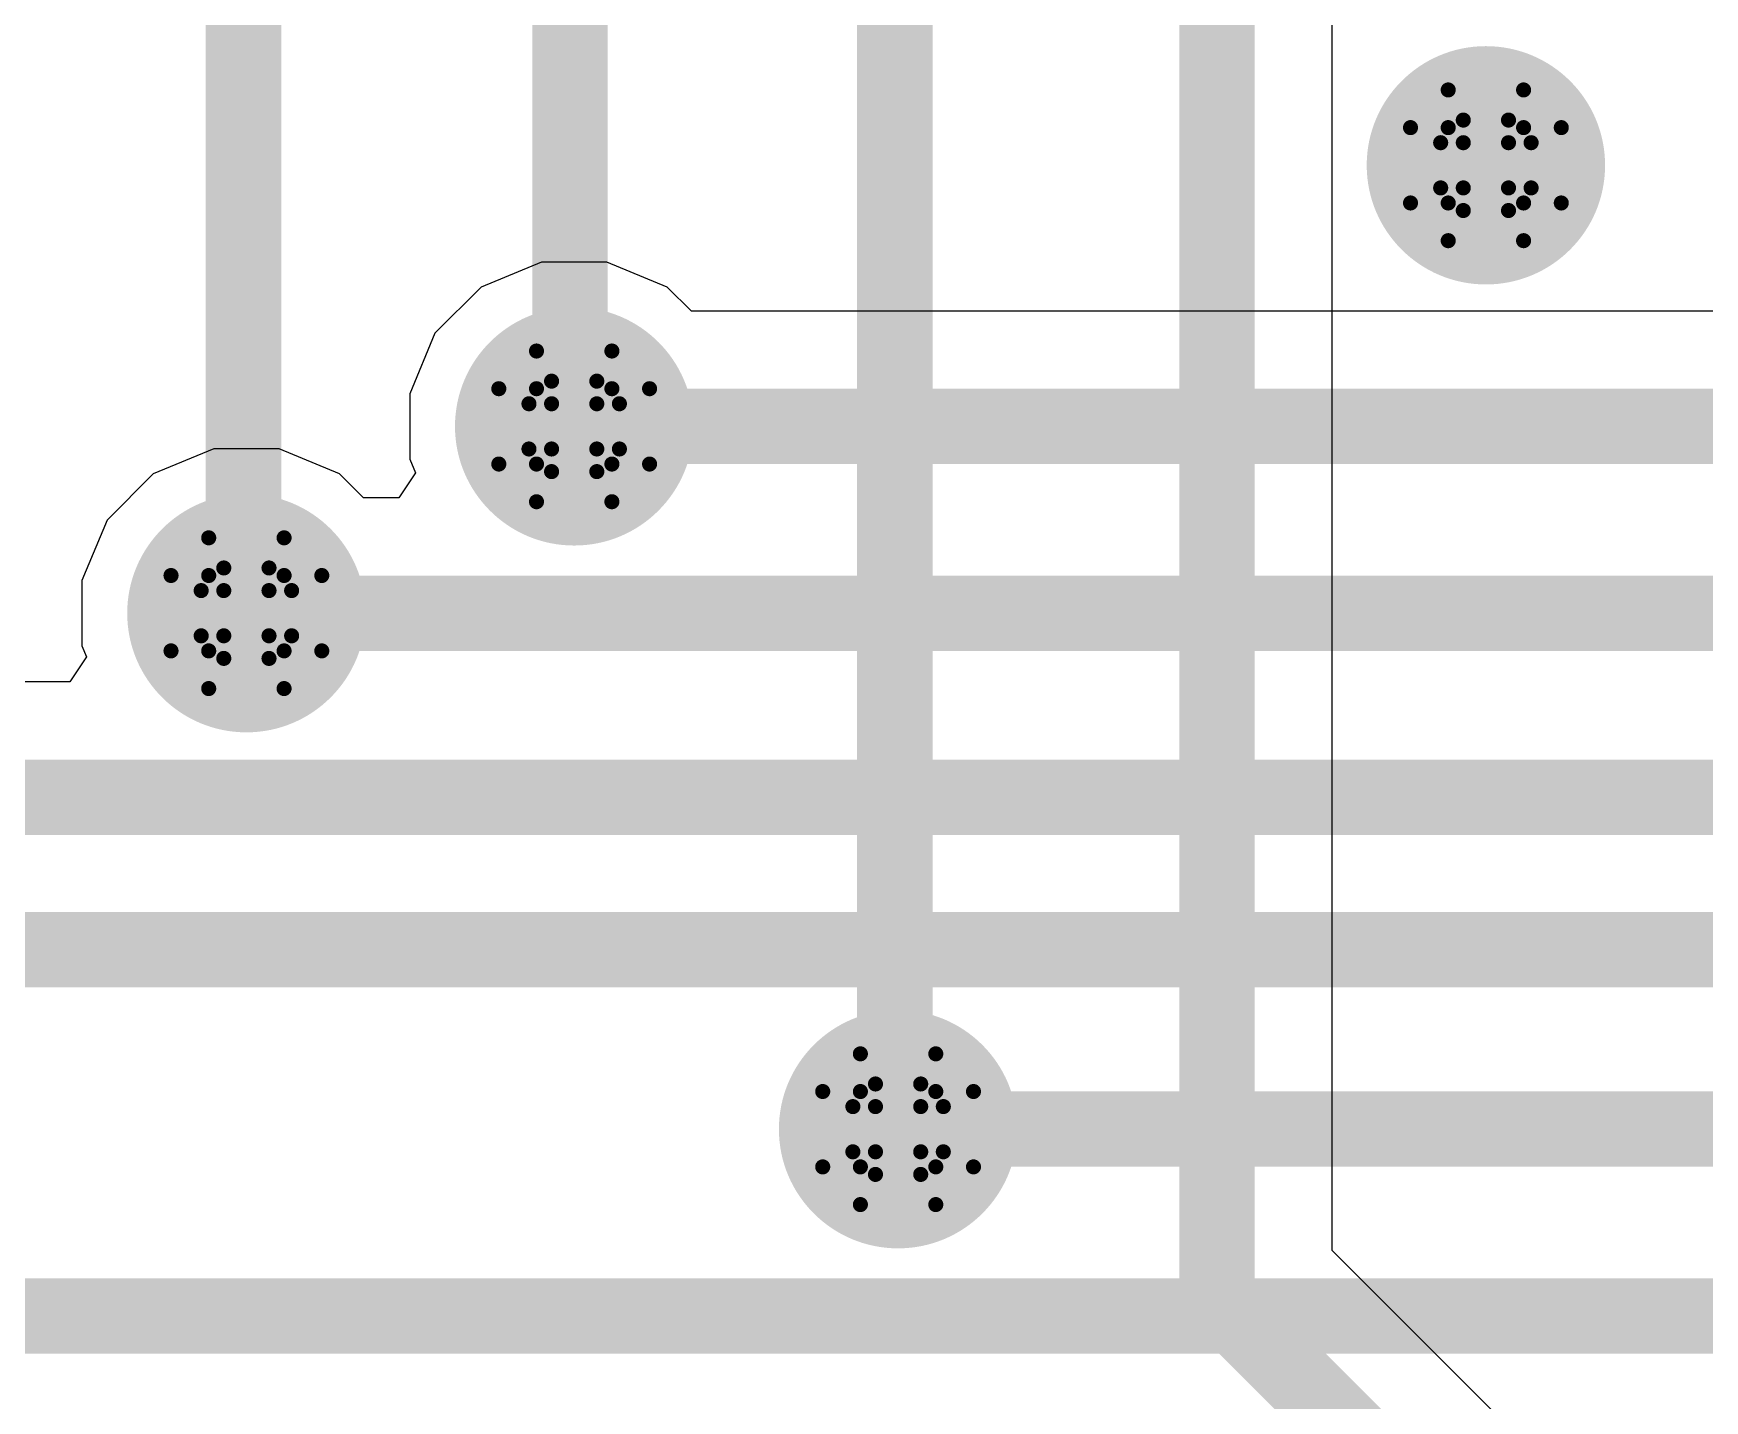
# Model space of a CAD drawing. Header units: inches. Extents: x -5 to 5258, y -4 to 5281.
# Drawn here: x 5.39 to 11.02, y 32.67 to 37.27 of the extents above; entities that cross this region are included whole.
import ezdxf

# ---------------------------------------------------------------- set-up
doc = ezdxf.new("R2010")
doc.units = ezdxf.units.IN
for name, color, linetype in [('Bottom Layer', 5, 'Continuous'), ('Bottom Solder', 6, 'Continuous'), ('Drill Drawing', 1, 'Continuous'), ('Top Layer', 1, 'Continuous'), ('Top Solder', 216, 'Continuous'), ('Via Holes', 16, 'Continuous')]:
    doc.layers.add(name, color=color, linetype=linetype)

msp = doc.modelspace()

# ---------------------------------------------------------------- hatches: boundary and pattern name
at = {"layer": 'Bottom Layer'}
h = msp.add_hatch(color=5, dxfattribs=at)
edge = h.paths.add_edge_path()
edge.add_arc((10.287, 36.83), 0.3, 0, 360)
h = msp.add_hatch(color=5, dxfattribs=at)
edge = h.paths.add_edge_path()
edge.add_arc((7.215, 35.9501), 0.3, 0, 360)
h = msp.add_hatch(color=5, dxfattribs=at)
edge = h.paths.add_edge_path()
edge.add_arc((6.1105, 35.3205), 0.3, 0, 360)
h = msp.add_hatch(color=5, dxfattribs=at)
edge = h.paths.add_edge_path()
edge.add_arc((8.3064, 33.5814), 0.3, 0, 360)
at = {"layer": 'Bottom Solder'}
h = msp.add_hatch(color=6, dxfattribs=at)
edge = h.paths.add_edge_path()
edge.add_arc((10.287, 36.83), 0.4016, 0, 360)
h = msp.add_hatch(color=6, dxfattribs=at)
edge = h.paths.add_edge_path()
edge.add_arc((7.215, 35.9501), 0.4016, 0, 360)
h = msp.add_hatch(color=6, dxfattribs=at)
edge = h.paths.add_edge_path()
edge.add_arc((6.1105, 35.3205), 0.4016, 0, 360)
h = msp.add_hatch(color=6, dxfattribs=at)
edge = h.paths.add_edge_path()
edge.add_arc((8.3064, 33.5814), 0.4016, 0, 360)
at = {"layer": 'Top Layer'}
h = msp.add_hatch(color=1, dxfattribs=at)
edge = h.paths.add_edge_path()
edge.add_arc((10.287, 36.83), 0.3, 0, 360)
h = msp.add_hatch(color=1, dxfattribs=at)
edge = h.paths.add_edge_path()
edge.add_arc((7.215, 35.9501), 0.3, 0, 360)
h = msp.add_hatch(color=1, dxfattribs=at)
edge = h.paths.add_edge_path()
edge.add_arc((6.1105, 35.3205), 0.3, 0, 360)
h = msp.add_hatch(color=1, dxfattribs=at)
edge = h.paths.add_edge_path()
edge.add_arc((8.3064, 33.5814), 0.3, 0, 360)
at = {"layer": 'Top Solder'}
h = msp.add_hatch(color=216, dxfattribs=at)
edge = h.paths.add_edge_path()
edge.add_arc((10.287, 36.83), 0.4016, 0, 360)
h = msp.add_hatch(color=216, dxfattribs=at)
edge = h.paths.add_edge_path()
edge.add_arc((7.215, 35.9501), 0.4016, 0, 360)
h = msp.add_hatch(color=216, dxfattribs=at)
edge = h.paths.add_edge_path()
edge.add_arc((6.1105, 35.3205), 0.4016, 0, 360)
h = msp.add_hatch(color=216, dxfattribs=at)
edge = h.paths.add_edge_path()
edge.add_arc((8.3064, 33.5814), 0.4016, 0, 360)
at = {"layer": 'Via Holes'}
h = msp.add_hatch(color=7, dxfattribs=at)
edge = h.paths.add_edge_path()
edge.add_arc((10.287, 36.83), 0.15, 0, 360)
h = msp.add_hatch(color=7, dxfattribs=at)
edge = h.paths.add_edge_path()
edge.add_arc((7.215, 35.9501), 0.15, 0, 360)
h = msp.add_hatch(color=7, dxfattribs=at)
edge = h.paths.add_edge_path()
edge.add_arc((6.1105, 35.3205), 0.15, 0, 360)
h = msp.add_hatch(color=7, dxfattribs=at)
edge = h.paths.add_edge_path()
edge.add_arc((8.3064, 33.5814), 0.15, 0, 360)

# ---------------------------------------------------------------- linework, layer by layer
at = {"layer": 'Bottom Layer'}
for p, q in [((7.1048, 36.5041), (6.9012, 36.4198)), ((7.3252, 36.5041), (7.1048, 36.5041)), ((7.5288, 36.4198), (7.3252, 36.5041)), ((6.9012, 36.4198), (6.7453, 36.264)), ((7.61, 36.3386), (7.5288, 36.4198)), ((11.2148, 36.3386), (7.61, 36.3386)), ((6.7453, 36.264), (6.661, 36.0603)), ((6.661, 36.0603), (6.661, 35.8399)), ((6.0003, 35.8745), (5.7967, 35.7902)), ((6.2207, 35.8745), (6.0003, 35.8745)), ((6.4243, 35.7902), (6.2207, 35.8745)), ((6.661, 35.8399), (6.6803, 35.7934)), ((5.7967, 35.7902), (5.6408, 35.6343)), ((6.5055, 35.709), (6.4243, 35.7902)), ((6.6803, 35.7934), (6.6238, 35.709)), ((6.6238, 35.709), (6.5055, 35.709)), ((5.6408, 35.6343), (5.5565, 35.4307)), ((5.5565, 35.4307), (5.5565, 35.2103)), ((5.5565, 35.2103), (5.5718, 35.1733)), ((5.5718, 35.1733), (5.5154, 35.0888)), ((5.5154, 35.0888), (3.3636, 35.0888))]:
    msp.add_line(p, q, dxfattribs=at)
for points in [[(7.215, 35.9501, 0.254, 0.254, 0), (59.0623, 35.9501, 0.254, 0.254, 0)], [(6.1105, 35.3205, 0.254, 0.254, 0), (55.2605, 35.3205, 0.254, 0.254, 0)], [(3.2027, 34.7003, 0.254, 0.254, 0), (54.0269, 34.7003, 0.254, 0.254, 0)], [(2.6647, 34.1862, 0.254, 0.254, 0), (47.7288, 34.1862, 0.254, 0.254, 0)], [(8.3064, 33.5814, 0.254, 0.254, 0), (8.3069, 33.5819, 0.254, 0.254, 0)], [(8.3069, 33.5819, 0.254, 0.254, 0), (33.0567, 33.5819, 0.254, 0.254, 0)], [(1.4226, 32.9514, 0.254, 0.254, 0), (15.5805, 32.9514, 0.254, 0.254, 0)]]:
    msp.add_lwpolyline(points, format="xyseb", dxfattribs=at)
for points in [[(7.1515, 35.9501, 0.127, 0.127, 1), (7.2785, 35.9501, 0.127, 0.127, 1)], [(6.047, 35.3205, 0.127, 0.127, 1), (6.174, 35.3205, 0.127, 0.127, 1)], [(8.2429, 33.5814, 0.127, 0.127, 1), (8.3699, 33.5814, 0.127, 0.127, 1)], [(8.2434, 33.5819, 0.127, 0.127, 1), (8.3704, 33.5819, 0.127, 0.127, 1)], [(8.2434, 33.5819, 0.127, 0.127, 1), (8.3704, 33.5819, 0.127, 0.127, 1)]]:
    msp.add_lwpolyline(points, format="xyseb", close=True, dxfattribs=at)
at = {"layer": 'Drill Drawing'}
for points in [[(10.16, 36.957, 0.0508, 0.0508, 0), (10.16, 37.084, 0.0508, 0.0508, 0)], [(10.16, 37.084, 0.0508, 0.0508, 0), (10.414, 37.084, 0.0508, 0.0508, 0)], [(10.414, 36.957, 0.0508, 0.0508, 0), (10.414, 37.084, 0.0508, 0.0508, 0)], [(10.2108, 36.9062, 0.0508, 0.0508, 0), (10.2108, 36.9824, 0.0508, 0.0508, 0)], [(10.2108, 36.9824, 0.0508, 0.0508, 0), (10.3632, 36.9824, 0.0508, 0.0508, 0)], [(10.3632, 36.9062, 0.0508, 0.0508, 0), (10.3632, 36.9824, 0.0508, 0.0508, 0)], [(10.033, 36.703, 0.0508, 0.0508, 0), (10.033, 36.957, 0.0508, 0.0508, 0)], [(10.033, 36.957, 0.0508, 0.0508, 0), (10.16, 36.957, 0.0508, 0.0508, 0)], [(10.414, 36.957, 0.0508, 0.0508, 0), (10.541, 36.957, 0.0508, 0.0508, 0)], [(10.541, 36.703, 0.0508, 0.0508, 0), (10.541, 36.957, 0.0508, 0.0508, 0)], [(10.1346, 36.7538, 0.0508, 0.0508, 0), (10.1346, 36.9062, 0.0508, 0.0508, 0)], [(10.1346, 36.9062, 0.0508, 0.0508, 0), (10.2108, 36.9062, 0.0508, 0.0508, 0)], [(10.3632, 36.9062, 0.0508, 0.0508, 0), (10.4394, 36.9062, 0.0508, 0.0508, 0)], [(10.4394, 36.7538, 0.0508, 0.0508, 0), (10.4394, 36.9062, 0.0508, 0.0508, 0)], [(10.1346, 36.7538, 0.0508, 0.0508, 0), (10.2108, 36.7538, 0.0508, 0.0508, 0)], [(10.2108, 36.6776, 0.0508, 0.0508, 0), (10.2108, 36.7538, 0.0508, 0.0508, 0)], [(10.3632, 36.7538, 0.0508, 0.0508, 0), (10.4394, 36.7538, 0.0508, 0.0508, 0)], [(10.3632, 36.6776, 0.0508, 0.0508, 0), (10.3632, 36.7538, 0.0508, 0.0508, 0)], [(10.033, 36.703, 0.0508, 0.0508, 0), (10.16, 36.703, 0.0508, 0.0508, 0)], [(10.16, 36.576, 0.0508, 0.0508, 0), (10.16, 36.703, 0.0508, 0.0508, 0)], [(10.414, 36.703, 0.0508, 0.0508, 0), (10.541, 36.703, 0.0508, 0.0508, 0)], [(10.414, 36.576, 0.0508, 0.0508, 0), (10.414, 36.703, 0.0508, 0.0508, 0)], [(10.2108, 36.6776, 0.0508, 0.0508, 0), (10.3632, 36.6776, 0.0508, 0.0508, 0)], [(10.16, 36.576, 0.0508, 0.0508, 0), (10.414, 36.576, 0.0508, 0.0508, 0)], [(7.088, 36.0771, 0.0508, 0.0508, 0), (7.088, 36.2041, 0.0508, 0.0508, 0)], [(7.088, 36.2041, 0.0508, 0.0508, 0), (7.342, 36.2041, 0.0508, 0.0508, 0)], [(7.342, 36.0771, 0.0508, 0.0508, 0), (7.342, 36.2041, 0.0508, 0.0508, 0)], [(6.961, 35.8231, 0.0508, 0.0508, 0), (6.961, 36.0771, 0.0508, 0.0508, 0)], [(6.961, 36.0771, 0.0508, 0.0508, 0), (7.088, 36.0771, 0.0508, 0.0508, 0)], [(7.1388, 36.0263, 0.0508, 0.0508, 0), (7.1388, 36.1025, 0.0508, 0.0508, 0)], [(7.1388, 36.1025, 0.0508, 0.0508, 0), (7.2912, 36.1025, 0.0508, 0.0508, 0)], [(7.2912, 36.0263, 0.0508, 0.0508, 0), (7.2912, 36.1025, 0.0508, 0.0508, 0)], [(7.342, 36.0771, 0.0508, 0.0508, 0), (7.469, 36.0771, 0.0508, 0.0508, 0)], [(7.469, 35.8231, 0.0508, 0.0508, 0), (7.469, 36.0771, 0.0508, 0.0508, 0)], [(7.0626, 35.8739, 0.0508, 0.0508, 0), (7.0626, 36.0263, 0.0508, 0.0508, 0)], [(7.0626, 36.0263, 0.0508, 0.0508, 0), (7.1388, 36.0263, 0.0508, 0.0508, 0)], [(7.2912, 36.0263, 0.0508, 0.0508, 0), (7.3674, 36.0263, 0.0508, 0.0508, 0)], [(7.3674, 35.8739, 0.0508, 0.0508, 0), (7.3674, 36.0263, 0.0508, 0.0508, 0)], [(7.0626, 35.8739, 0.0508, 0.0508, 0), (7.1388, 35.8739, 0.0508, 0.0508, 0)], [(7.1388, 35.7977, 0.0508, 0.0508, 0), (7.1388, 35.8739, 0.0508, 0.0508, 0)], [(7.2912, 35.8739, 0.0508, 0.0508, 0), (7.3674, 35.8739, 0.0508, 0.0508, 0)], [(7.2912, 35.7977, 0.0508, 0.0508, 0), (7.2912, 35.8739, 0.0508, 0.0508, 0)], [(6.961, 35.8231, 0.0508, 0.0508, 0), (7.088, 35.8231, 0.0508, 0.0508, 0)], [(7.088, 35.6961, 0.0508, 0.0508, 0), (7.088, 35.8231, 0.0508, 0.0508, 0)], [(7.1388, 35.7977, 0.0508, 0.0508, 0), (7.2912, 35.7977, 0.0508, 0.0508, 0)], [(7.342, 35.8231, 0.0508, 0.0508, 0), (7.469, 35.8231, 0.0508, 0.0508, 0)], [(7.342, 35.6961, 0.0508, 0.0508, 0), (7.342, 35.8231, 0.0508, 0.0508, 0)], [(7.088, 35.6961, 0.0508, 0.0508, 0), (7.342, 35.6961, 0.0508, 0.0508, 0)], [(5.9835, 35.4475, 0.0508, 0.0508, 0), (5.9835, 35.5745, 0.0508, 0.0508, 0)], [(5.9835, 35.5745, 0.0508, 0.0508, 0), (6.2375, 35.5745, 0.0508, 0.0508, 0)], [(6.2375, 35.4475, 0.0508, 0.0508, 0), (6.2375, 35.5745, 0.0508, 0.0508, 0)], [(6.0343, 35.3967, 0.0508, 0.0508, 0), (6.0343, 35.4729, 0.0508, 0.0508, 0)], [(6.0343, 35.4729, 0.0508, 0.0508, 0), (6.1867, 35.4729, 0.0508, 0.0508, 0)], [(6.1867, 35.3967, 0.0508, 0.0508, 0), (6.1867, 35.4729, 0.0508, 0.0508, 0)], [(5.8565, 35.1935, 0.0508, 0.0508, 0), (5.8565, 35.4475, 0.0508, 0.0508, 0)], [(5.8565, 35.4475, 0.0508, 0.0508, 0), (5.9835, 35.4475, 0.0508, 0.0508, 0)], [(5.9581, 35.2443, 0.0508, 0.0508, 0), (5.9581, 35.3967, 0.0508, 0.0508, 0)], [(5.9581, 35.3967, 0.0508, 0.0508, 0), (6.0343, 35.3967, 0.0508, 0.0508, 0)], [(6.1867, 35.3967, 0.0508, 0.0508, 0), (6.2629, 35.3967, 0.0508, 0.0508, 0)], [(6.2375, 35.4475, 0.0508, 0.0508, 0), (6.3645, 35.4475, 0.0508, 0.0508, 0)], [(6.2629, 35.2443, 0.0508, 0.0508, 0), (6.2629, 35.3967, 0.0508, 0.0508, 0)], [(6.3645, 35.1935, 0.0508, 0.0508, 0), (6.3645, 35.4475, 0.0508, 0.0508, 0)], [(5.9581, 35.2443, 0.0508, 0.0508, 0), (6.0343, 35.2443, 0.0508, 0.0508, 0)], [(6.0343, 35.1681, 0.0508, 0.0508, 0), (6.0343, 35.2443, 0.0508, 0.0508, 0)], [(6.1867, 35.2443, 0.0508, 0.0508, 0), (6.2629, 35.2443, 0.0508, 0.0508, 0)], [(6.1867, 35.1681, 0.0508, 0.0508, 0), (6.1867, 35.2443, 0.0508, 0.0508, 0)], [(5.8565, 35.1935, 0.0508, 0.0508, 0), (5.9835, 35.1935, 0.0508, 0.0508, 0)], [(5.9835, 35.0665, 0.0508, 0.0508, 0), (5.9835, 35.1935, 0.0508, 0.0508, 0)], [(6.2375, 35.1935, 0.0508, 0.0508, 0), (6.3645, 35.1935, 0.0508, 0.0508, 0)], [(6.2375, 35.0665, 0.0508, 0.0508, 0), (6.2375, 35.1935, 0.0508, 0.0508, 0)], [(6.0343, 35.1681, 0.0508, 0.0508, 0), (6.1867, 35.1681, 0.0508, 0.0508, 0)], [(5.9835, 35.0665, 0.0508, 0.0508, 0), (6.2375, 35.0665, 0.0508, 0.0508, 0)], [(8.1794, 33.7084, 0.0508, 0.0508, 0), (8.1794, 33.8354, 0.0508, 0.0508, 0)], [(8.1794, 33.8354, 0.0508, 0.0508, 0), (8.4334, 33.8354, 0.0508, 0.0508, 0)], [(8.4334, 33.7084, 0.0508, 0.0508, 0), (8.4334, 33.8354, 0.0508, 0.0508, 0)], [(8.0524, 33.4544, 0.0508, 0.0508, 0), (8.0524, 33.7084, 0.0508, 0.0508, 0)], [(8.0524, 33.7084, 0.0508, 0.0508, 0), (8.1794, 33.7084, 0.0508, 0.0508, 0)], [(8.2302, 33.6576, 0.0508, 0.0508, 0), (8.2302, 33.7338, 0.0508, 0.0508, 0)], [(8.2302, 33.7338, 0.0508, 0.0508, 0), (8.3826, 33.7338, 0.0508, 0.0508, 0)], [(8.3826, 33.6576, 0.0508, 0.0508, 0), (8.3826, 33.7338, 0.0508, 0.0508, 0)], [(8.4334, 33.7084, 0.0508, 0.0508, 0), (8.5604, 33.7084, 0.0508, 0.0508, 0)], [(8.5604, 33.4544, 0.0508, 0.0508, 0), (8.5604, 33.7084, 0.0508, 0.0508, 0)], [(8.154, 33.5052, 0.0508, 0.0508, 0), (8.154, 33.6576, 0.0508, 0.0508, 0)], [(8.154, 33.6576, 0.0508, 0.0508, 0), (8.2302, 33.6576, 0.0508, 0.0508, 0)], [(8.3826, 33.6576, 0.0508, 0.0508, 0), (8.4588, 33.6576, 0.0508, 0.0508, 0)], [(8.4588, 33.5052, 0.0508, 0.0508, 0), (8.4588, 33.6576, 0.0508, 0.0508, 0)], [(8.154, 33.5052, 0.0508, 0.0508, 0), (8.2302, 33.5052, 0.0508, 0.0508, 0)], [(8.2302, 33.429, 0.0508, 0.0508, 0), (8.2302, 33.5052, 0.0508, 0.0508, 0)], [(8.3826, 33.5052, 0.0508, 0.0508, 0), (8.4588, 33.5052, 0.0508, 0.0508, 0)], [(8.3826, 33.429, 0.0508, 0.0508, 0), (8.3826, 33.5052, 0.0508, 0.0508, 0)], [(8.0524, 33.4544, 0.0508, 0.0508, 0), (8.1794, 33.4544, 0.0508, 0.0508, 0)], [(8.1794, 33.3274, 0.0508, 0.0508, 0), (8.1794, 33.4544, 0.0508, 0.0508, 0)], [(8.2302, 33.429, 0.0508, 0.0508, 0), (8.3826, 33.429, 0.0508, 0.0508, 0)], [(8.4334, 33.4544, 0.0508, 0.0508, 0), (8.5604, 33.4544, 0.0508, 0.0508, 0)], [(8.4334, 33.3274, 0.0508, 0.0508, 0), (8.4334, 33.4544, 0.0508, 0.0508, 0)], [(8.1794, 33.3274, 0.0508, 0.0508, 0), (8.4334, 33.3274, 0.0508, 0.0508, 0)]]:
    msp.add_lwpolyline(points, format="xyseb", dxfattribs=at)
for points in [[(10.1473, 37.084, 0.0254, 0.0254, 1), (10.1727, 37.084, 0.0254, 0.0254, 1)], [(10.1473, 37.084, 0.0254, 0.0254, 1), (10.1727, 37.084, 0.0254, 0.0254, 1)], [(10.4013, 37.084, 0.0254, 0.0254, 1), (10.4267, 37.084, 0.0254, 0.0254, 1)], [(10.4013, 37.084, 0.0254, 0.0254, 1), (10.4267, 37.084, 0.0254, 0.0254, 1)], [(10.1981, 36.9824, 0.0254, 0.0254, 1), (10.2235, 36.9824, 0.0254, 0.0254, 1)], [(10.1981, 36.9824, 0.0254, 0.0254, 1), (10.2235, 36.9824, 0.0254, 0.0254, 1)], [(10.3505, 36.9824, 0.0254, 0.0254, 1), (10.3759, 36.9824, 0.0254, 0.0254, 1)], [(10.3505, 36.9824, 0.0254, 0.0254, 1), (10.3759, 36.9824, 0.0254, 0.0254, 1)], [(10.0203, 36.957, 0.0254, 0.0254, 1), (10.0457, 36.957, 0.0254, 0.0254, 1)], [(10.0203, 36.957, 0.0254, 0.0254, 1), (10.0457, 36.957, 0.0254, 0.0254, 1)], [(10.1473, 36.957, 0.0254, 0.0254, 1), (10.1727, 36.957, 0.0254, 0.0254, 1)], [(10.1473, 36.957, 0.0254, 0.0254, 1), (10.1727, 36.957, 0.0254, 0.0254, 1)], [(10.4013, 36.957, 0.0254, 0.0254, 1), (10.4267, 36.957, 0.0254, 0.0254, 1)], [(10.4013, 36.957, 0.0254, 0.0254, 1), (10.4267, 36.957, 0.0254, 0.0254, 1)], [(10.5283, 36.957, 0.0254, 0.0254, 1), (10.5537, 36.957, 0.0254, 0.0254, 1)], [(10.5283, 36.957, 0.0254, 0.0254, 1), (10.5537, 36.957, 0.0254, 0.0254, 1)], [(10.1219, 36.9062, 0.0254, 0.0254, 1), (10.1473, 36.9062, 0.0254, 0.0254, 1)], [(10.1219, 36.9062, 0.0254, 0.0254, 1), (10.1473, 36.9062, 0.0254, 0.0254, 1)], [(10.1981, 36.9062, 0.0254, 0.0254, 1), (10.2235, 36.9062, 0.0254, 0.0254, 1)], [(10.1981, 36.9062, 0.0254, 0.0254, 1), (10.2235, 36.9062, 0.0254, 0.0254, 1)], [(10.3505, 36.9062, 0.0254, 0.0254, 1), (10.3759, 36.9062, 0.0254, 0.0254, 1)], [(10.3505, 36.9062, 0.0254, 0.0254, 1), (10.3759, 36.9062, 0.0254, 0.0254, 1)], [(10.4267, 36.9062, 0.0254, 0.0254, 1), (10.4521, 36.9062, 0.0254, 0.0254, 1)], [(10.4267, 36.9062, 0.0254, 0.0254, 1), (10.4521, 36.9062, 0.0254, 0.0254, 1)], [(10.1219, 36.7538, 0.0254, 0.0254, 1), (10.1473, 36.7538, 0.0254, 0.0254, 1)], [(10.1219, 36.7538, 0.0254, 0.0254, 1), (10.1473, 36.7538, 0.0254, 0.0254, 1)], [(10.1981, 36.7538, 0.0254, 0.0254, 1), (10.2235, 36.7538, 0.0254, 0.0254, 1)], [(10.1981, 36.7538, 0.0254, 0.0254, 1), (10.2235, 36.7538, 0.0254, 0.0254, 1)], [(10.3505, 36.7538, 0.0254, 0.0254, 1), (10.3759, 36.7538, 0.0254, 0.0254, 1)], [(10.3505, 36.7538, 0.0254, 0.0254, 1), (10.3759, 36.7538, 0.0254, 0.0254, 1)], [(10.4267, 36.7538, 0.0254, 0.0254, 1), (10.4521, 36.7538, 0.0254, 0.0254, 1)], [(10.4267, 36.7538, 0.0254, 0.0254, 1), (10.4521, 36.7538, 0.0254, 0.0254, 1)], [(10.0203, 36.703, 0.0254, 0.0254, 1), (10.0457, 36.703, 0.0254, 0.0254, 1)], [(10.0203, 36.703, 0.0254, 0.0254, 1), (10.0457, 36.703, 0.0254, 0.0254, 1)], [(10.1473, 36.703, 0.0254, 0.0254, 1), (10.1727, 36.703, 0.0254, 0.0254, 1)], [(10.1473, 36.703, 0.0254, 0.0254, 1), (10.1727, 36.703, 0.0254, 0.0254, 1)], [(10.4013, 36.703, 0.0254, 0.0254, 1), (10.4267, 36.703, 0.0254, 0.0254, 1)], [(10.4013, 36.703, 0.0254, 0.0254, 1), (10.4267, 36.703, 0.0254, 0.0254, 1)], [(10.5283, 36.703, 0.0254, 0.0254, 1), (10.5537, 36.703, 0.0254, 0.0254, 1)], [(10.5283, 36.703, 0.0254, 0.0254, 1), (10.5537, 36.703, 0.0254, 0.0254, 1)], [(10.1981, 36.6776, 0.0254, 0.0254, 1), (10.2235, 36.6776, 0.0254, 0.0254, 1)], [(10.1981, 36.6776, 0.0254, 0.0254, 1), (10.2235, 36.6776, 0.0254, 0.0254, 1)], [(10.3505, 36.6776, 0.0254, 0.0254, 1), (10.3759, 36.6776, 0.0254, 0.0254, 1)], [(10.3505, 36.6776, 0.0254, 0.0254, 1), (10.3759, 36.6776, 0.0254, 0.0254, 1)], [(10.1473, 36.576, 0.0254, 0.0254, 1), (10.1727, 36.576, 0.0254, 0.0254, 1)], [(10.1473, 36.576, 0.0254, 0.0254, 1), (10.1727, 36.576, 0.0254, 0.0254, 1)], [(10.4013, 36.576, 0.0254, 0.0254, 1), (10.4267, 36.576, 0.0254, 0.0254, 1)], [(10.4013, 36.576, 0.0254, 0.0254, 1), (10.4267, 36.576, 0.0254, 0.0254, 1)], [(7.0753, 36.2041, 0.0254, 0.0254, 1), (7.1007, 36.2041, 0.0254, 0.0254, 1)], [(7.0753, 36.2041, 0.0254, 0.0254, 1), (7.1007, 36.2041, 0.0254, 0.0254, 1)], [(7.3293, 36.2041, 0.0254, 0.0254, 1), (7.3547, 36.2041, 0.0254, 0.0254, 1)], [(7.3293, 36.2041, 0.0254, 0.0254, 1), (7.3547, 36.2041, 0.0254, 0.0254, 1)], [(6.9483, 36.0771, 0.0254, 0.0254, 1), (6.9737, 36.0771, 0.0254, 0.0254, 1)], [(6.9483, 36.0771, 0.0254, 0.0254, 1), (6.9737, 36.0771, 0.0254, 0.0254, 1)], [(7.0753, 36.0771, 0.0254, 0.0254, 1), (7.1007, 36.0771, 0.0254, 0.0254, 1)], [(7.0753, 36.0771, 0.0254, 0.0254, 1), (7.1007, 36.0771, 0.0254, 0.0254, 1)], [(7.1261, 36.1025, 0.0254, 0.0254, 1), (7.1515, 36.1025, 0.0254, 0.0254, 1)], [(7.1261, 36.1025, 0.0254, 0.0254, 1), (7.1515, 36.1025, 0.0254, 0.0254, 1)], [(7.2785, 36.1025, 0.0254, 0.0254, 1), (7.3039, 36.1025, 0.0254, 0.0254, 1)], [(7.2785, 36.1025, 0.0254, 0.0254, 1), (7.3039, 36.1025, 0.0254, 0.0254, 1)], [(7.3293, 36.0771, 0.0254, 0.0254, 1), (7.3547, 36.0771, 0.0254, 0.0254, 1)], [(7.3293, 36.0771, 0.0254, 0.0254, 1), (7.3547, 36.0771, 0.0254, 0.0254, 1)], [(7.4563, 36.0771, 0.0254, 0.0254, 1), (7.4817, 36.0771, 0.0254, 0.0254, 1)], [(7.4563, 36.0771, 0.0254, 0.0254, 1), (7.4817, 36.0771, 0.0254, 0.0254, 1)], [(7.0499, 36.0263, 0.0254, 0.0254, 1), (7.0753, 36.0263, 0.0254, 0.0254, 1)], [(7.0499, 36.0263, 0.0254, 0.0254, 1), (7.0753, 36.0263, 0.0254, 0.0254, 1)], [(7.1261, 36.0263, 0.0254, 0.0254, 1), (7.1515, 36.0263, 0.0254, 0.0254, 1)], [(7.1261, 36.0263, 0.0254, 0.0254, 1), (7.1515, 36.0263, 0.0254, 0.0254, 1)], [(7.2785, 36.0263, 0.0254, 0.0254, 1), (7.3039, 36.0263, 0.0254, 0.0254, 1)], [(7.2785, 36.0263, 0.0254, 0.0254, 1), (7.3039, 36.0263, 0.0254, 0.0254, 1)], [(7.3547, 36.0263, 0.0254, 0.0254, 1), (7.3801, 36.0263, 0.0254, 0.0254, 1)], [(7.3547, 36.0263, 0.0254, 0.0254, 1), (7.3801, 36.0263, 0.0254, 0.0254, 1)], [(7.0499, 35.8739, 0.0254, 0.0254, 1), (7.0753, 35.8739, 0.0254, 0.0254, 1)], [(7.0499, 35.8739, 0.0254, 0.0254, 1), (7.0753, 35.8739, 0.0254, 0.0254, 1)], [(7.1261, 35.8739, 0.0254, 0.0254, 1), (7.1515, 35.8739, 0.0254, 0.0254, 1)], [(7.1261, 35.8739, 0.0254, 0.0254, 1), (7.1515, 35.8739, 0.0254, 0.0254, 1)], [(7.2785, 35.8739, 0.0254, 0.0254, 1), (7.3039, 35.8739, 0.0254, 0.0254, 1)], [(7.2785, 35.8739, 0.0254, 0.0254, 1), (7.3039, 35.8739, 0.0254, 0.0254, 1)], [(7.3547, 35.8739, 0.0254, 0.0254, 1), (7.3801, 35.8739, 0.0254, 0.0254, 1)], [(7.3547, 35.8739, 0.0254, 0.0254, 1), (7.3801, 35.8739, 0.0254, 0.0254, 1)], [(6.9483, 35.8231, 0.0254, 0.0254, 1), (6.9737, 35.8231, 0.0254, 0.0254, 1)], [(6.9483, 35.8231, 0.0254, 0.0254, 1), (6.9737, 35.8231, 0.0254, 0.0254, 1)], [(7.0753, 35.8231, 0.0254, 0.0254, 1), (7.1007, 35.8231, 0.0254, 0.0254, 1)], [(7.0753, 35.8231, 0.0254, 0.0254, 1), (7.1007, 35.8231, 0.0254, 0.0254, 1)], [(7.1261, 35.7977, 0.0254, 0.0254, 1), (7.1515, 35.7977, 0.0254, 0.0254, 1)], [(7.1261, 35.7977, 0.0254, 0.0254, 1), (7.1515, 35.7977, 0.0254, 0.0254, 1)], [(7.2785, 35.7977, 0.0254, 0.0254, 1), (7.3039, 35.7977, 0.0254, 0.0254, 1)], [(7.2785, 35.7977, 0.0254, 0.0254, 1), (7.3039, 35.7977, 0.0254, 0.0254, 1)], [(7.3293, 35.8231, 0.0254, 0.0254, 1), (7.3547, 35.8231, 0.0254, 0.0254, 1)], [(7.3293, 35.8231, 0.0254, 0.0254, 1), (7.3547, 35.8231, 0.0254, 0.0254, 1)], [(7.4563, 35.8231, 0.0254, 0.0254, 1), (7.4817, 35.8231, 0.0254, 0.0254, 1)], [(7.4563, 35.8231, 0.0254, 0.0254, 1), (7.4817, 35.8231, 0.0254, 0.0254, 1)], [(7.0753, 35.6961, 0.0254, 0.0254, 1), (7.1007, 35.6961, 0.0254, 0.0254, 1)], [(7.0753, 35.6961, 0.0254, 0.0254, 1), (7.1007, 35.6961, 0.0254, 0.0254, 1)], [(7.3293, 35.6961, 0.0254, 0.0254, 1), (7.3547, 35.6961, 0.0254, 0.0254, 1)], [(7.3293, 35.6961, 0.0254, 0.0254, 1), (7.3547, 35.6961, 0.0254, 0.0254, 1)], [(5.9708, 35.5745, 0.0254, 0.0254, 1), (5.9962, 35.5745, 0.0254, 0.0254, 1)], [(5.9708, 35.5745, 0.0254, 0.0254, 1), (5.9962, 35.5745, 0.0254, 0.0254, 1)], [(6.2248, 35.5745, 0.0254, 0.0254, 1), (6.2502, 35.5745, 0.0254, 0.0254, 1)], [(6.2248, 35.5745, 0.0254, 0.0254, 1), (6.2502, 35.5745, 0.0254, 0.0254, 1)], [(6.0216, 35.4729, 0.0254, 0.0254, 1), (6.047, 35.4729, 0.0254, 0.0254, 1)], [(6.0216, 35.4729, 0.0254, 0.0254, 1), (6.047, 35.4729, 0.0254, 0.0254, 1)], [(6.174, 35.4729, 0.0254, 0.0254, 1), (6.1994, 35.4729, 0.0254, 0.0254, 1)], [(6.174, 35.4729, 0.0254, 0.0254, 1), (6.1994, 35.4729, 0.0254, 0.0254, 1)], [(5.8438, 35.4475, 0.0254, 0.0254, 1), (5.8692, 35.4475, 0.0254, 0.0254, 1)], [(5.8438, 35.4475, 0.0254, 0.0254, 1), (5.8692, 35.4475, 0.0254, 0.0254, 1)], [(5.9454, 35.3967, 0.0254, 0.0254, 1), (5.9708, 35.3967, 0.0254, 0.0254, 1)], [(5.9454, 35.3967, 0.0254, 0.0254, 1), (5.9708, 35.3967, 0.0254, 0.0254, 1)], [(5.9708, 35.4475, 0.0254, 0.0254, 1), (5.9962, 35.4475, 0.0254, 0.0254, 1)], [(5.9708, 35.4475, 0.0254, 0.0254, 1), (5.9962, 35.4475, 0.0254, 0.0254, 1)], [(6.0216, 35.3967, 0.0254, 0.0254, 1), (6.047, 35.3967, 0.0254, 0.0254, 1)], [(6.0216, 35.3967, 0.0254, 0.0254, 1), (6.047, 35.3967, 0.0254, 0.0254, 1)], [(6.174, 35.3967, 0.0254, 0.0254, 1), (6.1994, 35.3967, 0.0254, 0.0254, 1)], [(6.174, 35.3967, 0.0254, 0.0254, 1), (6.1994, 35.3967, 0.0254, 0.0254, 1)], [(6.2248, 35.4475, 0.0254, 0.0254, 1), (6.2502, 35.4475, 0.0254, 0.0254, 1)], [(6.2248, 35.4475, 0.0254, 0.0254, 1), (6.2502, 35.4475, 0.0254, 0.0254, 1)], [(6.2502, 35.3967, 0.0254, 0.0254, 1), (6.2756, 35.3967, 0.0254, 0.0254, 1)], [(6.2502, 35.3967, 0.0254, 0.0254, 1), (6.2756, 35.3967, 0.0254, 0.0254, 1)], [(6.3518, 35.4475, 0.0254, 0.0254, 1), (6.3772, 35.4475, 0.0254, 0.0254, 1)], [(6.3518, 35.4475, 0.0254, 0.0254, 1), (6.3772, 35.4475, 0.0254, 0.0254, 1)], [(5.9454, 35.2443, 0.0254, 0.0254, 1), (5.9708, 35.2443, 0.0254, 0.0254, 1)], [(5.9454, 35.2443, 0.0254, 0.0254, 1), (5.9708, 35.2443, 0.0254, 0.0254, 1)], [(6.0216, 35.2443, 0.0254, 0.0254, 1), (6.047, 35.2443, 0.0254, 0.0254, 1)], [(6.0216, 35.2443, 0.0254, 0.0254, 1), (6.047, 35.2443, 0.0254, 0.0254, 1)], [(6.174, 35.2443, 0.0254, 0.0254, 1), (6.1994, 35.2443, 0.0254, 0.0254, 1)], [(6.174, 35.2443, 0.0254, 0.0254, 1), (6.1994, 35.2443, 0.0254, 0.0254, 1)], [(6.2502, 35.2443, 0.0254, 0.0254, 1), (6.2756, 35.2443, 0.0254, 0.0254, 1)], [(6.2502, 35.2443, 0.0254, 0.0254, 1), (6.2756, 35.2443, 0.0254, 0.0254, 1)], [(5.8438, 35.1935, 0.0254, 0.0254, 1), (5.8692, 35.1935, 0.0254, 0.0254, 1)], [(5.8438, 35.1935, 0.0254, 0.0254, 1), (5.8692, 35.1935, 0.0254, 0.0254, 1)], [(5.9708, 35.1935, 0.0254, 0.0254, 1), (5.9962, 35.1935, 0.0254, 0.0254, 1)], [(5.9708, 35.1935, 0.0254, 0.0254, 1), (5.9962, 35.1935, 0.0254, 0.0254, 1)], [(6.2248, 35.1935, 0.0254, 0.0254, 1), (6.2502, 35.1935, 0.0254, 0.0254, 1)], [(6.2248, 35.1935, 0.0254, 0.0254, 1), (6.2502, 35.1935, 0.0254, 0.0254, 1)], [(6.3518, 35.1935, 0.0254, 0.0254, 1), (6.3772, 35.1935, 0.0254, 0.0254, 1)], [(6.3518, 35.1935, 0.0254, 0.0254, 1), (6.3772, 35.1935, 0.0254, 0.0254, 1)], [(6.0216, 35.1681, 0.0254, 0.0254, 1), (6.047, 35.1681, 0.0254, 0.0254, 1)], [(6.0216, 35.1681, 0.0254, 0.0254, 1), (6.047, 35.1681, 0.0254, 0.0254, 1)], [(6.174, 35.1681, 0.0254, 0.0254, 1), (6.1994, 35.1681, 0.0254, 0.0254, 1)], [(6.174, 35.1681, 0.0254, 0.0254, 1), (6.1994, 35.1681, 0.0254, 0.0254, 1)], [(5.9708, 35.0665, 0.0254, 0.0254, 1), (5.9962, 35.0665, 0.0254, 0.0254, 1)], [(5.9708, 35.0665, 0.0254, 0.0254, 1), (5.9962, 35.0665, 0.0254, 0.0254, 1)], [(6.2248, 35.0665, 0.0254, 0.0254, 1), (6.2502, 35.0665, 0.0254, 0.0254, 1)], [(6.2248, 35.0665, 0.0254, 0.0254, 1), (6.2502, 35.0665, 0.0254, 0.0254, 1)], [(8.1667, 33.8354, 0.0254, 0.0254, 1), (8.1921, 33.8354, 0.0254, 0.0254, 1)], [(8.1667, 33.8354, 0.0254, 0.0254, 1), (8.1921, 33.8354, 0.0254, 0.0254, 1)], [(8.4207, 33.8354, 0.0254, 0.0254, 1), (8.4461, 33.8354, 0.0254, 0.0254, 1)], [(8.4207, 33.8354, 0.0254, 0.0254, 1), (8.4461, 33.8354, 0.0254, 0.0254, 1)], [(8.0397, 33.7084, 0.0254, 0.0254, 1), (8.0651, 33.7084, 0.0254, 0.0254, 1)], [(8.0397, 33.7084, 0.0254, 0.0254, 1), (8.0651, 33.7084, 0.0254, 0.0254, 1)], [(8.1667, 33.7084, 0.0254, 0.0254, 1), (8.1921, 33.7084, 0.0254, 0.0254, 1)], [(8.1667, 33.7084, 0.0254, 0.0254, 1), (8.1921, 33.7084, 0.0254, 0.0254, 1)], [(8.2175, 33.7338, 0.0254, 0.0254, 1), (8.2429, 33.7338, 0.0254, 0.0254, 1)], [(8.2175, 33.7338, 0.0254, 0.0254, 1), (8.2429, 33.7338, 0.0254, 0.0254, 1)], [(8.3699, 33.7338, 0.0254, 0.0254, 1), (8.3953, 33.7338, 0.0254, 0.0254, 1)], [(8.3699, 33.7338, 0.0254, 0.0254, 1), (8.3953, 33.7338, 0.0254, 0.0254, 1)], [(8.4207, 33.7084, 0.0254, 0.0254, 1), (8.4461, 33.7084, 0.0254, 0.0254, 1)], [(8.4207, 33.7084, 0.0254, 0.0254, 1), (8.4461, 33.7084, 0.0254, 0.0254, 1)], [(8.5477, 33.7084, 0.0254, 0.0254, 1), (8.5731, 33.7084, 0.0254, 0.0254, 1)], [(8.5477, 33.7084, 0.0254, 0.0254, 1), (8.5731, 33.7084, 0.0254, 0.0254, 1)], [(8.1413, 33.6576, 0.0254, 0.0254, 1), (8.1667, 33.6576, 0.0254, 0.0254, 1)], [(8.1413, 33.6576, 0.0254, 0.0254, 1), (8.1667, 33.6576, 0.0254, 0.0254, 1)], [(8.2175, 33.6576, 0.0254, 0.0254, 1), (8.2429, 33.6576, 0.0254, 0.0254, 1)], [(8.2175, 33.6576, 0.0254, 0.0254, 1), (8.2429, 33.6576, 0.0254, 0.0254, 1)], [(8.3699, 33.6576, 0.0254, 0.0254, 1), (8.3953, 33.6576, 0.0254, 0.0254, 1)], [(8.3699, 33.6576, 0.0254, 0.0254, 1), (8.3953, 33.6576, 0.0254, 0.0254, 1)], [(8.4461, 33.6576, 0.0254, 0.0254, 1), (8.4715, 33.6576, 0.0254, 0.0254, 1)], [(8.4461, 33.6576, 0.0254, 0.0254, 1), (8.4715, 33.6576, 0.0254, 0.0254, 1)], [(8.1413, 33.5052, 0.0254, 0.0254, 1), (8.1667, 33.5052, 0.0254, 0.0254, 1)], [(8.1413, 33.5052, 0.0254, 0.0254, 1), (8.1667, 33.5052, 0.0254, 0.0254, 1)], [(8.2175, 33.5052, 0.0254, 0.0254, 1), (8.2429, 33.5052, 0.0254, 0.0254, 1)], [(8.2175, 33.5052, 0.0254, 0.0254, 1), (8.2429, 33.5052, 0.0254, 0.0254, 1)], [(8.3699, 33.5052, 0.0254, 0.0254, 1), (8.3953, 33.5052, 0.0254, 0.0254, 1)], [(8.3699, 33.5052, 0.0254, 0.0254, 1), (8.3953, 33.5052, 0.0254, 0.0254, 1)], [(8.4461, 33.5052, 0.0254, 0.0254, 1), (8.4715, 33.5052, 0.0254, 0.0254, 1)], [(8.4461, 33.5052, 0.0254, 0.0254, 1), (8.4715, 33.5052, 0.0254, 0.0254, 1)], [(8.0397, 33.4544, 0.0254, 0.0254, 1), (8.0651, 33.4544, 0.0254, 0.0254, 1)], [(8.0397, 33.4544, 0.0254, 0.0254, 1), (8.0651, 33.4544, 0.0254, 0.0254, 1)], [(8.1667, 33.4544, 0.0254, 0.0254, 1), (8.1921, 33.4544, 0.0254, 0.0254, 1)], [(8.1667, 33.4544, 0.0254, 0.0254, 1), (8.1921, 33.4544, 0.0254, 0.0254, 1)], [(8.2175, 33.429, 0.0254, 0.0254, 1), (8.2429, 33.429, 0.0254, 0.0254, 1)], [(8.2175, 33.429, 0.0254, 0.0254, 1), (8.2429, 33.429, 0.0254, 0.0254, 1)], [(8.3699, 33.429, 0.0254, 0.0254, 1), (8.3953, 33.429, 0.0254, 0.0254, 1)], [(8.3699, 33.429, 0.0254, 0.0254, 1), (8.3953, 33.429, 0.0254, 0.0254, 1)], [(8.4207, 33.4544, 0.0254, 0.0254, 1), (8.4461, 33.4544, 0.0254, 0.0254, 1)], [(8.4207, 33.4544, 0.0254, 0.0254, 1), (8.4461, 33.4544, 0.0254, 0.0254, 1)], [(8.5477, 33.4544, 0.0254, 0.0254, 1), (8.5731, 33.4544, 0.0254, 0.0254, 1)], [(8.5477, 33.4544, 0.0254, 0.0254, 1), (8.5731, 33.4544, 0.0254, 0.0254, 1)], [(8.1667, 33.3274, 0.0254, 0.0254, 1), (8.1921, 33.3274, 0.0254, 0.0254, 1)], [(8.1667, 33.3274, 0.0254, 0.0254, 1), (8.1921, 33.3274, 0.0254, 0.0254, 1)], [(8.4207, 33.3274, 0.0254, 0.0254, 1), (8.4461, 33.3274, 0.0254, 0.0254, 1)], [(8.4207, 33.3274, 0.0254, 0.0254, 1), (8.4461, 33.3274, 0.0254, 0.0254, 1)]]:
    msp.add_lwpolyline(points, format="xyseb", close=True, dxfattribs=at)
at = {"layer": 'Top Layer'}
for p, q in [((9.7694, 33.1725), (9.7694, 39.3144)), ((10.4733, 32.4687), (9.7694, 33.1725))]:
    msp.add_line(p, q, dxfattribs=at)
for points in [[(9.381, 33.0116, 0.254, 0.254, 0), (9.381, 39.797, 0.254, 0.254, 0)], [(6.1007, 35.3303, 0.254, 0.254, 0), (6.1007, 39.7872, 0.254, 0.254, 0)], [(7.2013, 35.9639, 0.254, 0.254, 0), (7.2013, 39.7833, 0.254, 0.254, 0)], [(8.2954, 33.5925, 0.254, 0.254, 0), (8.2954, 39.7859, 0.254, 0.254, 0)], [(7.2013, 35.9639, 0.381, 0.381, 0), (7.215, 35.9501, 0.381, 0.381, 0)], [(6.1007, 35.3303, 0.381, 0.381, 0), (6.1105, 35.3205, 0.381, 0.381, 0)], [(8.2954, 33.5925, 0.381, 0.381, 0), (8.3064, 33.5814, 0.381, 0.381, 0)], [(9.381, 33.0116, 0.254, 0.254, 0), (10.3124, 32.0802, 0.254, 0.254, 0)]]:
    msp.add_lwpolyline(points, format="xyseb", dxfattribs=at)
for points in [[(7.106, 35.9639, 0.1905, 0.1905, 1), (7.2965, 35.9639, 0.1905, 0.1905, 1)], [(7.1197, 35.9501, 0.1905, 0.1905, 1), (7.3102, 35.9501, 0.1905, 0.1905, 1)], [(7.1378, 35.9639, 0.127, 0.127, 1), (7.2648, 35.9639, 0.127, 0.127, 1)], [(6.0054, 35.3303, 0.1905, 0.1905, 1), (6.1959, 35.3303, 0.1905, 0.1905, 1)], [(6.0153, 35.3205, 0.1905, 0.1905, 1), (6.2058, 35.3205, 0.1905, 0.1905, 1)], [(6.0372, 35.3303, 0.127, 0.127, 1), (6.1642, 35.3303, 0.127, 0.127, 1)], [(8.2001, 33.5925, 0.1905, 0.1905, 1), (8.3906, 33.5925, 0.1905, 0.1905, 1)], [(8.2112, 33.5814, 0.1905, 0.1905, 1), (8.4017, 33.5814, 0.1905, 0.1905, 1)], [(8.2319, 33.5925, 0.127, 0.127, 1), (8.3589, 33.5925, 0.127, 0.127, 1)], [(9.3175, 33.0116, 0.127, 0.127, 1), (9.4445, 33.0116, 0.127, 0.127, 1)], [(9.3175, 33.0116, 0.127, 0.127, 1), (9.4445, 33.0116, 0.127, 0.127, 1)]]:
    msp.add_lwpolyline(points, format="xyseb", close=True, dxfattribs=at)

doc.saveas('drawing.dxf')
